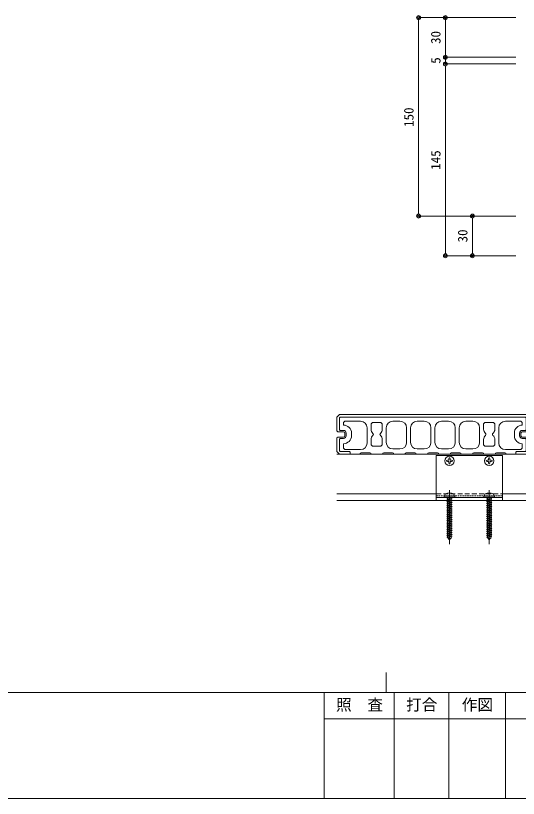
# Model space of a CAD drawing. Units: millimetres on the paper. Extents: x -401 to 401, y -279 to 279.
# Drawn here: x 40.3 to 166.8, y -278.7 to -81.5 of the extents above; entities that cross this region are included whole.
import ezdxf
from ezdxf.enums import TextEntityAlignment as Align

# ---------------------------------------------------------------- set-up
doc = ezdxf.new("R2010")
doc.units = ezdxf.units.MM
doc.linetypes.add('DASHED1', pattern=[1.8, 1.2, -0.6])
for name, color, linetype, lineweight in [('0-0_A-C01-補助線(非印刷)', 4, 'Continuous', 9), ('0-2_A-D09-金物_鋼材', 1, 'Continuous', 9), ('0-3_0-A12-寸法_目地', 5, 'Continuous', 9), ('0-4_0', 7, 'Continuous', 9), ('0-5_0-A08-芯_他', 4, 'Continuous', 9), ('0-6_A-E01-仕上太線', 4, 'Continuous', 9), ('0-8_A-C05-見え掛り_細線', 1, 'Continuous', 9), ('0-F_ｱﾙﾐ', 4, 'DASHED1', 9), ('1-2_0-A01-枠A', 4, 'Continuous', 9)]:
    doc.layers.add(name, color=color, linetype=linetype, lineweight=lineweight)
doc.layers.add('1-1_0-A02-枠B', color=5, linetype='Continuous')
doc.styles.add('ＭＳ ゴシック', font='')
doc.styles.get('ＭＳ ゴシック').set_extended_font_data('MS Gothic')

# ---------------------------------------------------------------- blocks, each defined once
blk = doc.blocks.new('_Dot')
at = {"layer": '0-4_0'}
blk.add_line((-0.5, 0), (-1, 0), dxfattribs=at)
for radius in [0.5, 0.25]:
    blk.add_circle((0, 0), radius, dxfattribs=at)
blk = doc.blocks.new('A$C7B33427C')
at = {"layer": '0-2_A-D09-金物_鋼材'}
for p, q in [((4, 1), (-4, 1)), ((-4, 0), (-4, 1)), ((4, 0), (-4, 0)), ((-3.501, 1), (-3.501, 1.93)), ((-3.501, 1), (3.5, 1)), ((-1.373, 0), (-1.373, -0.195)), ((1.372, 0), (1.372, -0.699)), ((3.5, 1), (3.5, 1.93)), ((4, 1), (4, 0)), ((-0.001, -0.16), (-2.001, -0.513)), ((-2.001, -0.513), (-1.373, -0.195)), ((-2.001, -0.513), (-1.373, -0.83)), ((-2.001, -1.724), (1.999, -1.018)), ((-2.001, -1.724), (-1.373, -1.406)), ((-2.001, -1.724), (-1.373, -2.041)), ((-2.001, -3.135), (1.999, -2.429)), ((-2.001, -3.135), (-1.372, -2.816)), ((-2.001, -3.135), (-1.373, -3.452)), ((-2.001, -4.546), (1.999, -3.84)), ((-2.001, -4.546), (-1.373, -4.227)), ((-2.001, -4.546), (-1.373, -4.863)), ((-2.001, -5.956), (1.999, -5.25)), ((-2.001, -5.956), (-1.373, -5.638)), ((-1.373, -0.195), (-0.001, -0.16)), ((-1.373, -0.83), (-0.001, -0.16)), ((-1.373, -1.406), (1.372, -0.699)), ((-1.373, -0.83), (-1.373, -1.227)), ((-1.373, -1.227), (-1.373, -1.406)), ((-1.373, -2.041), (1.372, -1.335)), ((-1.373, -2.041), (-1.372, -2.816)), ((-1.373, -3.452), (1.372, -2.747)), ((-1.373, -3.452), (-1.373, -4.227)), ((-1.373, -4.227), (1.372, -3.522)), ((-1.373, -4.863), (1.372, -4.158)), ((-1.373, -4.863), (-1.373, -5.638)), ((-1.373, -5.638), (1.372, -4.933)), ((-1.373, -6.274), (1.372, -5.569)), ((-1.372, -2.816), (1.372, -2.111)), ((1.372, -0.699), (1.999, -1.018)), ((1.372, -1.335), (1.999, -1.018)), ((1.372, -2.111), (1.372, -1.335)), ((1.372, -2.111), (1.999, -2.429)), ((1.999, -2.429), (1.372, -2.747)), ((1.372, -3.522), (1.372, -2.747)), ((1.372, -3.522), (1.999, -3.84)), ((1.999, -3.84), (1.372, -4.158)), ((1.372, -4.933), (1.372, -4.158)), ((1.372, -4.933), (1.999, -5.25)), ((1.999, -5.25), (1.372, -5.569)), ((1.372, -5.569), (1.372, -6.344)), ((-2.001, -5.956), (-1.373, -6.274)), ((-2.001, -7.367), (1.999, -6.663)), ((-2.001, -7.367), (-1.373, -7.05)), ((-2.001, -7.367), (-1.373, -7.686)), ((-2.001, -8.778), (1.999, -8.074)), ((-2.001, -8.778), (-1.373, -8.461)), ((-2.001, -8.778), (-1.373, -9.097)), ((-2.001, -10.189), (1.999, -9.485)), ((-2.001, -10.189), (-1.373, -9.872)), ((-2.001, -10.189), (-1.372, -10.508)), ((-2.001, -11.6), (1.999, -10.896)), ((-2.001, -11.6), (-1.373, -11.283)), ((-2.001, -11.6), (-1.372, -11.919)), ((-1.373, -6.274), (-1.373, -7.05)), ((-1.373, -7.05), (1.372, -6.344)), ((-1.373, -7.686), (1.372, -6.98)), ((-1.373, -7.686), (-1.373, -8.461)), ((-1.373, -8.461), (1.372, -7.755)), ((-1.373, -9.097), (1.372, -8.391)), ((-1.373, -9.097), (-1.373, -9.872)), ((-1.373, -9.872), (1.372, -9.166)), ((-1.372, -10.508), (-1.373, -11.283)), ((-1.373, -11.283), (1.372, -10.577)), ((-1.372, -10.508), (1.372, -9.802)), ((-1.372, -11.919), (1.372, -11.213)), ((1.372, -6.344), (1.999, -6.663)), ((1.999, -6.663), (1.372, -6.98)), ((1.372, -6.98), (1.372, -7.755)), ((1.372, -7.755), (1.999, -8.074)), ((1.999, -8.074), (1.372, -8.391)), ((1.372, -8.391), (1.372, -9.166)), ((1.372, -9.166), (1.999, -9.485)), ((1.999, -9.485), (1.372, -9.802)), ((1.372, -9.802), (1.372, -10.577)), ((1.372, -10.577), (1.999, -10.896)), ((1.999, -10.896), (1.372, -11.213)), ((1.372, -11.213), (1.372, -11.989)), ((-2.001, -13.011), (1.999, -12.307)), ((-2.001, -13.011), (-1.372, -12.694)), ((-2.001, -13.011), (-1.373, -13.33)), ((-2.001, -14.423), (1.999, -13.718)), ((-2.001, -14.423), (-1.373, -14.105)), ((-2.001, -14.423), (-1.373, -14.741)), ((-2.001, -15.834), (1.999, -15.129)), ((-2.001, -15.834), (-1.373, -15.516)), ((-2.001, -15.834), (-1.373, -16.152)), ((-2.001, -17.245), (1.999, -16.541)), ((-2.001, -17.245), (-1.372, -16.928)), ((-2.001, -17.245), (-1.373, -17.563)), ((-1.373, -13.33), (1.372, -12.625)), ((-1.373, -13.33), (-1.373, -14.105)), ((-1.373, -14.105), (1.372, -13.4)), ((-1.373, -14.741), (1.372, -14.036)), ((-1.373, -14.741), (-1.373, -15.516)), ((-1.373, -15.516), (1.372, -14.811)), ((-1.373, -16.152), (1.372, -15.447)), ((-1.373, -16.152), (-1.372, -16.928)), ((-1.373, -17.563), (1.372, -16.858)), ((-1.373, -17.563), (-1.372, -18.339)), ((-1.372, -11.919), (-1.372, -12.694)), ((-1.372, -12.694), (1.372, -11.989)), ((-1.372, -16.928), (1.372, -16.222)), ((-1.372, -18.339), (1.372, -17.633)), ((1.372, -11.989), (1.999, -12.307)), ((1.999, -12.307), (1.372, -12.625)), ((1.372, -12.625), (1.372, -13.4)), ((1.372, -13.4), (1.999, -13.718)), ((1.999, -13.718), (1.372, -14.036)), ((1.372, -14.036), (1.372, -14.811)), ((1.372, -14.811), (1.999, -15.129)), ((1.999, -15.129), (1.372, -15.447)), ((1.372, -15.447), (1.372, -16.222)), ((1.372, -16.222), (1.999, -16.541)), ((1.999, -16.541), (1.372, -16.858)), ((1.372, -16.858), (1.372, -17.633)), ((1.372, -17.633), (1.999, -17.952)), ((-2.001, -18.656), (1.999, -17.952)), ((-2.001, -18.656), (-1.372, -18.339)), ((-2.001, -20.067), (1.999, -19.363)), ((-2.001, -20.067), (-1.372, -19.75)), ((-2.001, -20.067), (-1.373, -20.386)), ((-2.001, -21.478), (1.999, -20.774)), ((-2.001, -21.478), (-1.373, -21.161)), ((-2.001, -21.478), (-1.373, -21.797)), ((-2.001, -22.889), (1.999, -22.185)), ((-2.001, -22.889), (-1.373, -22.572)), ((-2.001, -22.889), (-1.373, -23.208)), ((-2.001, -24.301), (1.999, -23.596)), ((-1.373, -20.386), (1.372, -19.68)), ((-1.373, -20.386), (-1.373, -21.161)), ((-1.373, -21.161), (1.372, -20.455)), ((-1.373, -21.797), (1.372, -21.091)), ((-1.373, -21.797), (-1.373, -22.572)), ((-1.373, -22.572), (1.372, -21.866)), ((-1.373, -23.208), (1.372, -22.502)), ((-1.373, -23.208), (-1.372, -23.983)), ((-1.372, -18.975), (1.372, -18.269)), ((-1.372, -19.75), (1.372, -19.044)), ((-1.372, -23.983), (1.372, -23.278)), ((1.999, -17.952), (1.372, -18.269)), ((1.372, -18.269), (1.372, -19.044)), ((1.372, -19.044), (1.999, -19.363)), ((1.999, -19.363), (1.372, -19.68)), ((1.372, -19.68), (1.372, -20.455)), ((1.372, -20.455), (1.999, -20.774)), ((1.999, -20.774), (1.372, -21.091)), ((1.372, -21.091), (1.372, -21.866)), ((1.372, -21.866), (1.999, -22.185)), ((1.999, -22.185), (1.372, -22.502)), ((1.372, -22.502), (1.372, -23.278)), ((1.372, -23.278), (1.999, -23.596)), ((1.999, -23.596), (1.372, -23.914)), ((-2.001, -24.301), (-1.372, -23.983)), ((-2.001, -24.301), (-1.373, -24.619)), ((-2.001, -25.712), (1.999, -25.007)), ((-2.001, -25.712), (-1.372, -26.03)), ((-2.001, -27.123), (1.999, -26.418)), ((-2.001, -27.123), (-1.372, -26.805)), ((-2.001, -27.123), (-1.372, -27.441)), ((-2.001, -28.534), (1.999, -27.83)), ((-2.001, -28.534), (-1.373, -28.217)), ((-2.001, -28.534), (-1.372, -28.853)), ((-2.001, -29.945), (1.999, -29.241)), ((-1.373, -24.619), (1.372, -23.914)), ((-1.373, -24.619), (-1.372, -25.394)), ((-1.372, -27.441), (-1.373, -28.217)), ((-1.373, -28.217), (1.372, -27.511)), ((-1.372, -28.853), (-1.373, -29.628)), ((-1.373, -29.628), (1.372, -28.922)), ((-1.372, -26.03), (1.372, -25.325)), ((-1.372, -26.03), (-1.372, -26.805)), ((-1.372, -26.805), (1.372, -26.1)), ((-1.372, -27.441), (1.372, -26.736)), ((-1.372, -28.853), (1.372, -28.147)), ((-1.372, -30.264), (1.372, -29.558)), ((1.161, -30.529), (1.372, -29.558)), ((1.372, -23.914), (1.372, -24.689)), ((1.372, -24.689), (1.999, -25.007)), ((1.999, -25.007), (1.372, -25.325)), ((1.372, -25.325), (1.372, -26.1)), ((1.372, -26.1), (1.999, -26.418)), ((1.999, -26.418), (1.372, -26.736)), ((1.372, -26.736), (1.372, -27.511)), ((1.372, -27.511), (1.999, -27.83)), ((1.999, -27.83), (1.372, -28.147)), ((1.372, -28.147), (1.372, -28.922)), ((1.372, -28.922), (1.999, -29.241)), ((1.999, -29.241), (1.372, -29.558)), ((-2.001, -29.945), (-1.373, -29.628)), ((-2.001, -29.945), (-1.372, -30.264)), ((-0.001, -32), (-1.372, -30.264)), ((1.43, -30.665), (-0.08, -31.035)), ((-0.001, -32), (0.803, -30.983)), ((1.161, -30.529), (0, -31.003)), ((0.803, -30.983), (0, -31.003)), ((0.803, -30.983), (1.43, -30.665)), ((1.161, -30.529), (1.43, -30.665))]:
    blk.add_line(p, q, dxfattribs=at)
for points in [[(-2.001, -18.656), (-1.372, -18.975), (-1.372, -19.75)], [(-2.001, -25.712), (-1.372, -25.394), (1.372, -24.689)]]:
    blk.add_lwpolyline(points, dxfattribs=at)
for centre, radius, start, end in [((-2.499, 1.93), 1, 119.99997, 179.99998), ((-0.001, -2.4), 6, 60, 119.99997), ((2.501, 1.93), 1, 0, 60)]:
    blk.add_arc(centre, radius, start, end, dxfattribs=at)
at = {"layer": '0-5_0-A08-芯_他'}
blk.add_line((-0.001, -35.22), (-0.001, 5.582), dxfattribs=at)
blk = doc.blocks.new('AC-1-b')
at = {"layer": '0-4_0'}
for p, q in [((-17.25, 30.348), (-17.25, 29.652)), ((-15.648, 30.487), (-15.488, 30.648)), ((-14.652, 32.25), (-15.348, 32.25)), ((-14.512, 30.648), (-14.352, 30.487)), ((-12.75, 30.348), (-12.75, 29.652)), ((12.75, 30.348), (12.75, 29.652)), ((14.512, 30.648), (14.352, 30.487)), ((14.652, 32.25), (15.348, 32.25)), ((15.648, 30.487), (15.488, 30.648)), ((17.25, 30.348), (17.25, 29.652)), ((-15.488, 29.352), (-15.648, 29.513)), ((-14.652, 27.75), (-15.348, 27.75)), ((-14.352, 29.513), (-14.512, 29.352)), ((14.352, 29.513), (14.512, 29.352)), ((14.652, 27.75), (15.348, 27.75)), ((15.488, 29.352), (15.648, 29.513)), ((-25, 2.3), (25, 2.3))]:
    blk.add_line(p, q, dxfattribs=at)
at = {"layer": '0-4_0', "color": 4, "linetype": 'DASHED1'}
blk.add_line((-25, 3.7), (25, 3.7), dxfattribs=at)
at = {"layer": '0-4_0'}
blk.add_lwpolyline([(-25, 0), (25, 0), (25, 34), (-25, 34)], close=True, dxfattribs=at)
for centre in [(-15, 30), (15, 30)]:
    blk.add_circle(centre, 3.5, dxfattribs=at)
for centre, start, end in [((-15, 13.752), 92.21692, 97.72025), ((-15, 46.248), 262.27975, 267.78308), ((1.248, 30), 172.27975, 177.78308), ((-31.248, 30), 2.21692, 7.72025), ((-15, 13.752), 82.27975, 87.78308), ((-15, 46.248), 272.21692, 277.72025), ((15, 13.752), 92.21692, 97.72025), ((15, 46.248), 262.27975, 267.78308), ((31.248, 30), 172.27975, 177.78308), ((-1.248, 30), 2.21692, 7.72025), ((15, 13.752), 82.27975, 87.78308), ((15, 46.248), 272.21692, 277.72025), ((1.248, 30), 182.21692, 187.72025), ((-31.248, 30), 352.27975, 357.78308), ((31.248, 30), 182.21692, 187.72025), ((-1.248, 30), 352.27975, 357.78308)]:
    blk.add_arc(centre, 16.748, start, end, dxfattribs=at)
blk = doc.blocks.new('DK-2000')
at = {"layer": '0-4_0'}
for p, q in [((5, 24), (6, 25)), ((6, 25), (17.75, 25)), ((47.625, 25), (42.25, 25)), ((66, 25), (60.625, 25)), ((84.375, 25), (79, 25)), ((102.75, 25), (97.375, 25)), ((22.75, 20), (22.75, 8.5)), ((37.25, 20), (37.25, 9)), ((52.625, 9), (52.625, 20)), ((55.625, 20), (55.625, 9)), ((71, 9), (71, 20)), ((74, 20), (74, 9)), ((89.375, 9), (89.375, 20)), ((92.375, 20), (92.375, 9)), ((107.75, 9), (107.75, 20)), ((122.25, 20), (122.25, 8.5)), ((6, 14), (6, 16)), ((7, 14), (7, 16)), ((11, 14), (11, 16)), ((134, 14), (134, 16)), ((138, 16), (138, 14)), ((139, 16), (139, 14)), ((24.896, 1), (18.396, 1)), ((34.396, 0), (25.896, 0)), ((41.896, 1), (35.396, 1)), ((38.176, 1), (41.396, 1)), ((42.25, 4), (47.625, 4)), ((51.396, 0), (42.896, 0)), ((58.896, 1), (52.396, 1)), ((68.396, 0), (59.896, 0)), ((60.625, 4), (66, 4)), ((75.896, 1), (69.396, 1)), ((85.396, 0), (76.896, 0)), ((79, 4), (84.375, 4)), ((92.896, 1), (86.396, 1)), ((102.396, 0), (93.896, 0)), ((97.375, 4), (102.75, 4)), ((109.896, 1), (103.396, 1)), ((119.396, 0), (110.896, 0)), ((126.896, 1), (120.396, 1))]:
    blk.add_line(p, q, dxfattribs=at)
for points in [[(1.25, 17), (5, 17), (0.707, 17), (0, 17.707), (0, 28), (2, 30), (143, 30), (145, 28), (145, 17.707), (144.293, 17), (140, 17), (143.75, 17)], [(5, 18), (2.5, 18), (2, 18.5), (2, 27.5), (2.5, 28), (142.5, 28), (143, 27.5), (143, 18.5), (142.5, 18), (140, 18)], [(5, 22), (5, 24), (6, 25)], [(25.75, 18.842), (25.75, 23), (26.75, 24), (33.25, 24), (34.25, 23), (34.25, 18.842)], [(110.75, 18.842), (110.75, 23), (111.75, 24), (118.25, 24), (119.25, 23), (119.25, 18.842)], [(140, 22), (140, 24), (139, 25), (127.25, 25)], [(140, 24), (139, 25), (140, 24)], [(17.396, 0), (2, 0), (0, 2), (0, 12.293), (0.707, 13), (5, 13)], [(10, 0), (10, 1.5), (9.5, 2), (2.5, 2), (2, 2.5), (2, 11.5), (2.5, 12), (5, 12)], [(140, 13), (144.293, 13), (145, 12.293), (145, 2), (143, 0), (127.896, 0)], [(140, 12), (142.5, 12), (143, 11.5), (143, 2.5), (142.5, 2), (135.5, 2), (135, 1.5), (135, 0)], [(17.75, 3.5), (6, 3.5), (5, 4.5), (6, 3.5), (5, 4.5), (5, 8)], [(25.75, 11.158), (25.75, 7), (26.75, 6), (33.25, 6), (34.25, 7), (34.25, 11.158)], [(119.25, 11.158), (119.25, 7), (118.25, 6), (111.75, 6), (110.75, 7), (110.75, 11.158)], [(127.25, 3.5), (139, 3.5), (140, 4.5), (139, 3.5), (140, 4.5), (140, 8)], [(38.03, 1), (41.16, 1), (38.288, 1)], [(46.536, 4), (42.625, 4), (46.536, 4)]]:
    blk.add_lwpolyline(points, dxfattribs=at)
for centre, radius, start, end in [((17.75, 20), 5, 0, 90), ((42.25, 20), 5, 90, 180), ((47.625, 20), 5, 0, 90), ((60.625, 20), 5, 90, 180), ((66, 20), 5, 0, 90), ((79, 20), 5, 90, 180), ((84.375, 20), 5, 0, 90), ((97.375, 20), 5, 90, 180), ((102.75, 20), 5, 0, 90), ((127.25, 20), 5, 90, 180), ((5, 16), 6, 0, 90), ((5, 16), 2, 0, 90), ((29.75, 18.842), 4, 180, 230.20819), ((30.25, 18.842), 4, 309.79181, 0), ((114.75, 18.842), 4, 180, 230.20819), ((115.25, 18.842), 4, 309.79179, 0), ((140, 16), 6, 90, 180), ((140, 16), 2, 90, 180), ((5, 16), 1, 0, 90), ((5, 14), 1, 270, 0), ((5, 14), 2, 270, 0), ((5, 14), 6, 270, 0), ((29.75, 11.158), 4, 129.79182, 180), ((26.55, 15), 1, 309.79181, 50.20816), ((33.45, 15), 1, 129.79185, 230.20821), ((30.25, 11.158), 4, 0, 50.20817), ((114.75, 11.158), 4, 129.79184, 180), ((111.55, 15), 1, 309.79179, 50.20815), ((118.45, 15), 1, 129.79184, 230.20819), ((115.25, 11.158), 4, 0, 50.20818), ((140, 14), 6, 180, 270), ((140, 14), 2, 180, 270), ((140, 16), 1, 90, 180), ((140, 14), 1, 180, 270), ((17.75, 8.5), 5, 270, 0), ((42.25, 9), 5, 180, 270), ((47.625, 9), 5, 270, 0), ((60.625, 9), 5, 180, 270), ((66, 9), 5, 270, 0), ((79, 9), 5, 180, 270), ((84.375, 9), 5, 270, 0), ((97.375, 9), 5, 180, 270), ((102.75, 9), 5, 270, 0), ((127.25, 8.5), 5, 180, 270), ((18.396, 0), 1, 90, 180), ((24.896, 0), 1, 0, 90), ((35.396, 0), 1, 90, 180), ((41.896, 0), 1, 0, 90), ((52.396, 0), 1, 90, 180), ((58.896, 0), 1, 0, 90), ((69.396, 0), 1, 90, 180), ((75.896, 0), 1, 0, 90), ((86.396, 0), 1, 90, 180), ((92.896, 0), 1, 0, 90), ((103.396, 0), 1, 90, 180), ((109.896, 0), 1, 0, 90), ((120.396, 0), 1, 90, 180), ((126.896, 0), 1, 0, 90)]:
    blk.add_arc(centre, radius, start, end, dxfattribs=at)

msp = doc.modelspace()

# ---------------------------------------------------------------- linework, layer by layer
at = {"layer": '0-0_A-C01-補助線(非印刷)'}
msp.add_line((133.556, -252), (133.556, -247), dxfattribs=at)
at = {"layer": '0-3_0-A12-寸法_目地'}
for p, q in [((166.161, -81.976), (141.699, -81.976)), ((166.161, -81.976), (148.487, -81.976)), ((141.699, -130.977), (141.699, -82.976)), ((148.487, -82.976), (148.487, -90.976)), ((148.487, -90.976), (148.487, -89.976)), ((166.161, -91.976), (148.487, -91.976)), ((166.161, -91.976), (148.487, -91.976)), ((148.487, -91.976), (148.487, -93.643)), ((166.161, -93.643), (148.487, -93.643)), ((166.161, -93.643), (148.487, -93.643)), ((148.487, -94.643), (148.487, -95.643)), ((148.487, -94.643), (148.487, -140.977)), ((166.161, -131.977), (141.699, -131.977)), ((166.161, -131.976), (155.275, -131.976)), ((155.275, -132.976), (155.275, -140.976)), ((166.161, -141.977), (148.487, -141.977)), ((166.161, -141.976), (155.275, -141.976))]:
    msp.add_line(p, q, dxfattribs=at)
at = {"layer": '0-6_A-E01-仕上太線'}
msp.add_line((121.161, -203.644), (189.494, -203.644), dxfattribs=at)
at = {"layer": '0-8_A-C05-見え掛り_細線'}
for p, q in [((121.161, -191.977), (169.494, -191.977)), ((121.161, -201.977), (146.161, -201.977)), ((162.827, -201.977), (164.494, -201.977)), ((162.827, -201.977), (169.494, -201.977))]:
    msp.add_line(p, q, dxfattribs=at)
at = {"layer": '0-F_ｱﾙﾐ'}
msp.add_line((146.161, -201.979), (162.827, -201.979), dxfattribs=at)
at = {"layer": '1-2_0-A01-枠A'}
for p, q in [((-400.667, -252), (343.263, -252)), ((117.985, -252), (117.985, -278.667)), ((135.596, -252), (135.596, -278.667)), ((149.341, -252), (149.341, -278.667)), ((163.635, -252), (163.635, -278.667)), ((117.985, -258.667), (204.873, -258.667)), ((-400.667, -278.667), (345.987, -278.667))]:
    msp.add_line(p, q, dxfattribs=at)

# ---------------------------------------------------------------- block references
at = {"layer": '0-2_A-D09-金物_鋼材', "xscale": 0.3333333, "yscale": 0.3333333}
for name, p in [('AC-1-b', (154.494, -203.644)), ('A$C7B33427C', (149.494, -202.878)), ('A$C7B33427C', (159.494, -202.878))]:
    msp.add_blockref(name, p, dxfattribs=at)
at = {"layer": '0-3_0-A12-寸法_目地'}
for p, rotation in [((141.699, -81.976), 90), ((148.487, -81.976), 90), ((148.487, -91.976), 270), ((148.487, -91.976), 270), ((148.487, -93.643), 90), ((148.487, -93.643), 90), ((141.699, -131.977), 270), ((155.275, -131.976), 90), ((148.487, -141.977), 270), ((155.275, -141.976), 270)]:
    msp.add_blockref('_Dot', p, dxfattribs=dict(at, rotation=rotation))
at = {"layer": '0-6_A-E01-仕上太線', "xscale": 0.3333333, "yscale": 0.3333333}
msp.add_blockref('DK-2000', (121.161, -191.977), dxfattribs=at)

# ---------------------------------------------------------------- texts
at = {"layer": '0-3_0-A12-寸法_目地', "style": 'ＭＳ ゴシック'}
for s, p in [('30', (147.95, -88.608)), ('5', (147.95, -93.596)), ('150', (141.162, -109.51)), ('145', (147.95, -120.311)), ('30', (154.737, -138.608))]:
    msp.add_text(s, height=2.405, rotation=90, dxfattribs=at).set_placement(p, align=Align.BOTTOM_LEFT)
at = {"layer": '1-1_0-A02-枠B', "color": 6, "style": 'ＭＳ ゴシック'}
for s, p in [('照\u3000査', (120.943, -257.388)), ('打合', (138.57, -257.388)), ('作図', (152.59, -257.388))]:
    msp.add_text(s, height=2.889, dxfattribs=at).set_placement(p, align=Align.BOTTOM_LEFT)

doc.saveas('drawing.dxf')
